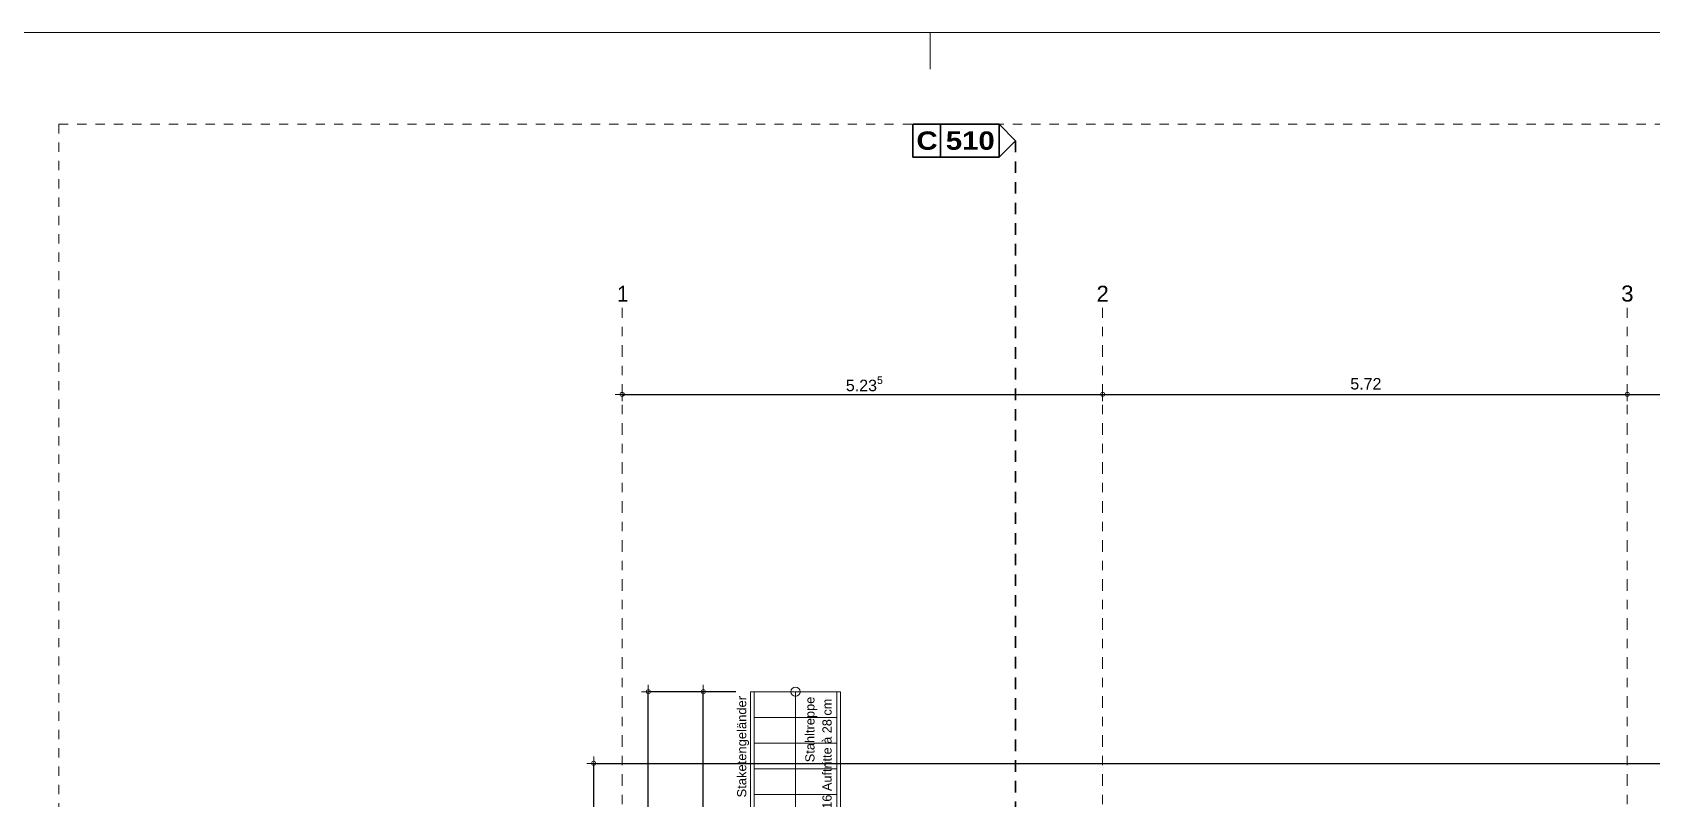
# Model space of a CAD drawing. Header units: metres. Extents: x -94.5 to -10.5, y 121.5 to 156.5.
# Drawn here: x -83.25 to -65.6, y 148.15 to 156.5 of the extents above; entities that cross this region are included whole.
import ezdxf

# ---------------------------------------------------------------- set-up
doc = ezdxf.new("R2010")
doc.units = ezdxf.units.M
doc.header["$PDMODE"] = 65
for name, pattern in [('AUSGEZOGEN', [0]), ('GETRENNT2_S10', [0.255, 0.125, -0.065, 0, -0.065]), ('STRICHLINIE_S4', [0.165, 0.125, -0.04]), ('VERDECKT2_S2', [0.09, 0.05, -0.04])]:
    doc.linetypes.add(name, pattern=pattern)
for name, color, linetype, lineweight in [('XR$1$Bauachsen_grob', 7, 'GETRENNT2_S10', 13), ('XR$1$Hilfskonstruktion', 5, 'VERDECKT2_S2', 13), ('XR$1$Metallbauarbeiten', 7, 'AUSGEZOGEN', 18), ('XR$1$Plankopf', 7, 'AUSGEZOGEN', 13), ('XR$1$Schnittbegrenzung', 7, 'AUSGEZOGEN', 13), ('XR$1$Text_Werkplan_Ausfuehrung', 7, 'AUSGEZOGEN', 25), ('XR$1$Werkplan-_Ausfuehrungsmasse', 7, 'AUSGEZOGEN', 13)]:
    doc.layers.add(name, color=color, linetype=linetype, lineweight=lineweight)
doc.styles.add('ARIAL', font='ARIAL.TTF')
doc.styles.add('Arial_Black', font='ariblk.ttf')
doc.dimstyles.new('_DIMSTYLE_22', dxfattribs={"dimtxt": 0.125, "dimasz": 0.15, "dimexe": 0, "dimexo": 0, "dimgap": 0.0625, "dimtad": 2, "dimrnd": 0.005, "dimzin": 12, "dimdsep": 46, "dimtxsty": 'ARIAL', "dimblk1": 'ALL_ML_KREIS', "dimblk2": 'ALL_ML_KREIS', "dimsah": 1, "dimcen": 0, "dimclrd": 256, "dimclre": 256, "dimclrt": 256, "dimadec": 0, "dimazin": 0, "dimtfac": 1, "dimtdec": 0, "dimtix": 1, "dimtmove": 2, "dimatfit": 3, "dimfxl": 0, "dimtzin": 0, "dimlwd": 0, "dimlwe": -1, "dimarcsym": 0})
doc.dimstyles.new('_DIMSTYLE_27', dxfattribs={"dimtxt": 0.125, "dimasz": 0.15, "dimexe": 0, "dimexo": 1e-06, "dimgap": 0.0625, "dimtad": 2, "dimdec": 3, "dimrnd": 0.005, "dimzin": 4, "dimdsep": 46, "dimtxsty": 'ARIAL', "dimblk1": 'ALL_ML_KREIS', "dimblk2": 'ALL_ML_KREIS', "dimsah": 1, "dimcen": 0, "dimse1": 1, "dimse2": 1, "dimclrd": 256, "dimclre": 256, "dimclrt": 256, "dimadec": 0, "dimazin": 0, "dimtfac": 1, "dimtdec": 0, "dimtix": 1, "dimtmove": 2, "dimatfit": 3, "dimfxl": 0, "dimtzin": 0, "dimlwd": 0, "dimlwe": -1, "dimarcsym": 0})
doc.dimstyles.new('_DIMSTYLE_28', dxfattribs={"dimtxt": 0.125, "dimasz": 0.15, "dimexe": 0, "dimexo": 1e-06, "dimgap": 0.0625, "dimtad": 2, "dimrnd": 0.005, "dimzin": 4, "dimdsep": 46, "dimtxsty": 'ARIAL', "dimblk1": 'ALL_ML_KREIS', "dimblk2": 'ALL_ML_KREIS', "dimsah": 1, "dimcen": 0, "dimse1": 1, "dimse2": 1, "dimclrd": 256, "dimclre": 256, "dimclrt": 256, "dimadec": 0, "dimazin": 0, "dimtfac": 1, "dimtdec": 0, "dimtix": 1, "dimtmove": 2, "dimatfit": 3, "dimfxl": 0, "dimtzin": 0, "dimlwd": 0, "dimlwe": -1, "dimarcsym": 0})
doc.dimstyles.new('_DIMSTYLE_29', dxfattribs={"dimtxt": 0.125, "dimasz": 0.15, "dimexe": 0, "dimexo": 1e-06, "dimgap": 0.0625, "dimtad": 2, "dimrnd": 0.005, "dimzin": 4, "dimdsep": 46, "dimtxsty": 'ARIAL', "dimblk1": 'ALL_ML_KREIS', "dimblk2": 'ALL_ML_KREIS', "dimsah": 1, "dimcen": 0, "dimse1": 1, "dimse2": 1, "dimclrd": 256, "dimclre": 256, "dimclrt": 256, "dimadec": 0, "dimazin": 0, "dimtfac": 1, "dimtdec": 0, "dimtix": 1, "dimtmove": 2, "dimatfit": 3, "dimfxl": 0, "dimtzin": 0, "dimlwd": 0, "dimlwe": -1, "dimarcsym": 0})
doc.dimstyles.new('_DIMSTYLE_3', dxfattribs={"dimtxt": 0.125, "dimasz": 0.15, "dimexe": 0, "dimexo": 0, "dimgap": 0.0625, "dimtad": 2, "dimrnd": 0.005, "dimzin": 4, "dimdsep": 46, "dimtxsty": 'ARIAL', "dimblk1": 'ALL_ML_KREIS', "dimblk2": 'ALL_ML_KREIS', "dimsah": 1, "dimcen": 0, "dimclrd": 256, "dimclre": 256, "dimclrt": 256, "dimadec": 0, "dimazin": 0, "dimtfac": 1, "dimtdec": 0, "dimtix": 1, "dimtmove": 2, "dimatfit": 3, "dimfxl": 0, "dimtzin": 0, "dimlwd": 0, "dimlwe": -1, "dimarcsym": 0})

# ---------------------------------------------------------------- blocks, each defined once
blk = doc.blocks.new('ALL_ML_KREIS')
at = {"color": 0, "linetype": 'ByBlock', "lineweight": -2}
for p, q in [((-1, 0), (0.5, 0)), ((0, -0.5), (0, 0.5))]:
    blk.add_line(p, q, dxfattribs=at)
blk.add_circle((0, 0), 0.15, dxfattribs=at)
blk = doc.blocks.new('*D365')
at = {"layer": 'DEFPOINTS'}
for p in [(-77.131, 148.538), (-77.131, 143.738), (-28.458, 142.843)]:
    blk.add_point(p, dxfattribs=at)
at = {"layer": 'XR$1$Werkplan-_Ausfuehrungsmasse', "lineweight": -2}
for p, q in [((-77.131, 147.038), (-77.131, 148.538)), ((-77.131, 148.538), (-28.458, 148.538)), ((-28.458, 147.038), (-28.458, 148.538))]:
    blk.add_line(p, q, dxfattribs=at)
at = {"layer": 'XR$1$Werkplan-_Ausfuehrungsmasse', "xscale": 0.15, "yscale": 0.15, "zscale": 0.15, "rotation": 180}
blk.add_blockref('ALL_ML_KREIS', (-77.131, 148.538), dxfattribs=at)
at = {"layer": 'XR$1$Werkplan-_Ausfuehrungsmasse', "xscale": 0.15, "yscale": 0.15, "zscale": 0.15}
blk.add_blockref('ALL_ML_KREIS', (-28.458, 148.538), dxfattribs=at)
at = {"layer": 'XR$1$Werkplan-_Ausfuehrungsmasse', "insert": (-52.79, 148.653), "char_height": 0.125, "width": 0.625, "attachment_point": 5, "style": 'ARIAL'}
blk.add_mtext('\\A1;{\\A1;{48.67\\H0.082500;\\S^ ;}}', dxfattribs=at)
blk = doc.blocks.new('*D383')
at = {"layer": 'DEFPOINTS'}
for p in [(-74.441, 149.318), (-75.936, 145.118), (-75.381, 145.118)]:
    blk.add_point(p, dxfattribs=at)
at = {"layer": 'XR$1$Werkplan-_Ausfuehrungsmasse', "lineweight": -2}
for p, q in [((-75.936, 149.318), (-75.936, 149.318)), ((-75.936, 145.118), (-75.936, 149.318)), ((-75.566, 145.118), (-75.936, 145.118))]:
    blk.add_line(p, q, dxfattribs=at)
at = {"layer": 'XR$1$Werkplan-_Ausfuehrungsmasse', "xscale": 0.15, "yscale": 0.15, "zscale": 0.15}
for p, rotation in [((-75.936, 149.318), 90), ((-75.936, 145.118), 270)]:
    blk.add_blockref('ALL_ML_KREIS', p, dxfattribs=dict(at, rotation=rotation))
at = {"layer": 'XR$1$Werkplan-_Ausfuehrungsmasse', "insert": (-76.051, 147.057), "char_height": 0.125, "width": 0.5, "attachment_point": 5, "rotation": 90, "style": 'ARIAL'}
blk.add_mtext('\\A1;{\\A1;{4.20\\H0.082500;\\S^ ;}}', dxfattribs=at)
blk = doc.blocks.new('*D384')
at = {"layer": 'DEFPOINTS'}
for p in [(-75.381, 149.318), (-76.536, 143.738), (-75.381, 143.738)]:
    blk.add_point(p, dxfattribs=at)
at = {"layer": 'XR$1$Werkplan-_Ausfuehrungsmasse', "lineweight": -2}
for p, q in [((-75.581, 149.318), (-76.536, 149.318)), ((-76.536, 143.738), (-76.536, 149.318)), ((-76.536, 143.738), (-76.536, 143.738))]:
    blk.add_line(p, q, dxfattribs=at)
at = {"layer": 'XR$1$Werkplan-_Ausfuehrungsmasse', "xscale": 0.15, "yscale": 0.15, "zscale": 0.15}
for p, rotation in [((-76.536, 149.318), 90), ((-76.536, 143.738), 270)]:
    blk.add_blockref('ALL_ML_KREIS', p, dxfattribs=dict(at, rotation=rotation))
at = {"layer": 'XR$1$Werkplan-_Ausfuehrungsmasse', "insert": (-76.651, 146.587), "char_height": 0.125, "width": 0.5, "attachment_point": 5, "rotation": 90, "style": 'ARIAL'}
blk.add_mtext('\\A1;{\\A1;{5.58\\H0.082500;\\S^ ;}}', dxfattribs=at)
blk = doc.blocks.new('*D387')
at = {"layer": 'DEFPOINTS'}
for p in [(-76.821, 153.502), (-71.583, 153.502), (-76.821, 152.558)]:
    blk.add_point(p, dxfattribs=at)
at = {"layer": 'XR$1$Werkplan-_Ausfuehrungsmasse', "lineweight": -2}
blk.add_line((-76.821, 152.558), (-71.583, 152.558), dxfattribs=at)
at = {"layer": 'XR$1$Werkplan-_Ausfuehrungsmasse', "xscale": 0.15, "yscale": 0.15, "zscale": 0.15, "rotation": 180}
blk.add_blockref('ALL_ML_KREIS', (-76.821, 152.558), dxfattribs=at)
at = {"layer": 'XR$1$Werkplan-_Ausfuehrungsmasse', "xscale": 0.15, "yscale": 0.15, "zscale": 0.15}
blk.add_blockref('ALL_ML_KREIS', (-71.583, 152.558), dxfattribs=at)
at = {"layer": 'XR$1$Werkplan-_Ausfuehrungsmasse', "insert": (-74.18, 152.673), "char_height": 0.125, "width": 0.625, "attachment_point": 5, "style": 'ARIAL'}
blk.add_mtext('\\A1;{\\A1;{5.23\\H0.082500;\\S5^ ;}}', dxfattribs=at)
blk = doc.blocks.new('*D388')
at = {"layer": 'DEFPOINTS'}
for p in [(-71.583, 153.502), (-65.863, 153.502), (-71.583, 152.558)]:
    blk.add_point(p, dxfattribs=at)
at = {"layer": 'XR$1$Werkplan-_Ausfuehrungsmasse', "lineweight": -2}
blk.add_line((-71.583, 152.558), (-65.863, 152.558), dxfattribs=at)
at = {"layer": 'XR$1$Werkplan-_Ausfuehrungsmasse', "xscale": 0.15, "yscale": 0.15, "zscale": 0.15, "rotation": 180}
blk.add_blockref('ALL_ML_KREIS', (-71.583, 152.558), dxfattribs=at)
at = {"layer": 'XR$1$Werkplan-_Ausfuehrungsmasse', "xscale": 0.15, "yscale": 0.15, "zscale": 0.15}
blk.add_blockref('ALL_ML_KREIS', (-65.863, 152.558), dxfattribs=at)
at = {"layer": 'XR$1$Werkplan-_Ausfuehrungsmasse', "insert": (-68.713, 152.673), "char_height": 0.125, "width": 0.5, "attachment_point": 5, "style": 'ARIAL'}
blk.add_mtext('\\A1;{\\A1;{5.72\\H0.082500;\\S^ ;}}', dxfattribs=at)
blk = doc.blocks.new('*D389')
at = {"layer": 'DEFPOINTS'}
for p in [(-65.863, 153.502), (-60.143, 153.502), (-65.863, 152.558)]:
    blk.add_point(p, dxfattribs=at)
at = {"layer": 'XR$1$Werkplan-_Ausfuehrungsmasse', "lineweight": -2}
blk.add_line((-65.863, 152.558), (-60.143, 152.558), dxfattribs=at)
at = {"layer": 'XR$1$Werkplan-_Ausfuehrungsmasse', "xscale": 0.15, "yscale": 0.15, "zscale": 0.15, "rotation": 180}
blk.add_blockref('ALL_ML_KREIS', (-65.863, 152.558), dxfattribs=at)
at = {"layer": 'XR$1$Werkplan-_Ausfuehrungsmasse', "xscale": 0.15, "yscale": 0.15, "zscale": 0.15}
blk.add_blockref('ALL_ML_KREIS', (-60.143, 152.558), dxfattribs=at)
at = {"layer": 'XR$1$Werkplan-_Ausfuehrungsmasse', "insert": (-62.993, 152.673), "char_height": 0.125, "width": 0.5, "attachment_point": 5, "style": 'ARIAL'}
blk.add_mtext('\\A1;{\\A1;{5.72\\H0.082500;\\S^ ;}}', dxfattribs=at)
blk = doc.blocks.new('COMPLEXOBJECT_7')
at = {"layer": 'XR$1$Bauachsen_grob', "color": 8}
for p, q in [((-76.821, 130.869), (-76.821, 153.502)), ((-71.583, 130.869), (-71.583, 153.502)), ((-65.863, 130.869), (-65.863, 153.502))]:
    blk.add_line(p, q, dxfattribs=at)
at = {"layer": 'XR$1$Bauachsen_grob', "color": 8, "char_height": 0.175, "attachment_point": 9, "style": 'ARIAL'}
for s, insert, width in [('\\W0.90;1', (-76.752, 153.567), 0.21605), ('\\W0.99;2', (-71.515, 153.567), 0.22374), ('\\W0.99;3', (-65.795, 153.567), 0.22374)]:
    blk.add_mtext(s, dxfattribs=dict(at, insert=insert, width=width))
blk = doc.blocks.new('COMPLEXOBJECT_8')
at = {"layer": 'XR$1$Schnittbegrenzung', "color": 12, "lineweight": 35}
for p, q in [((-73.652, 155.502), (-72.711, 155.502)), ((-73.652, 155.142), (-73.652, 155.502)), ((-73.35, 155.142), (-73.35, 155.502)), ((-72.711, 155.502), (-72.531, 155.322)), ((-72.711, 155.142), (-72.711, 155.502)), ((-72.531, 155.322), (-72.711, 155.142)), ((-72.711, 155.142), (-73.652, 155.142)), ((-72.711, 155.142), (-73.652, 155.142))]:
    blk.add_line(p, q, dxfattribs=at)
at = {"layer": 'XR$1$Schnittbegrenzung', "color": 12, "linetype": 'STRICHLINIE_S4', "lineweight": 35}
blk.add_line((-72.531, 155.322), (-72.531, 129.049), dxfattribs=at)
at = {"layer": 'XR$1$Schnittbegrenzung', "color": 12, "lineweight": 35, "insert": (-73.612, 155.322), "char_height": 0.2, "width": 0.97, "attachment_point": 4, "style": 'Arial_Black'}
blk.add_mtext('C\\~510', dxfattribs=at)

msp = doc.modelspace()

# ---------------------------------------------------------------- linework, layer by layer
at = {"layer": 'XR$1$Hilfskonstruktion'}
for p, q in [((-11.4611, 155.5024), (-82.9611, 155.5024)), ((-82.9611, 155.5024), (-82.9611, 122.5024))]:
    msp.add_line(p, q, dxfattribs=at)
at = {"layer": 'XR$1$Metallbauarbeiten', "linetype": 'AUSGEZOGEN', "lineweight": 13}
for p, q in [((-75.4206, 149.318), (-75.3806, 149.318)), ((-75.4206, 143.748), (-75.4206, 149.318)), ((-75.3806, 149.318), (-74.4806, 149.318)), ((-75.3806, 149.318), (-75.3806, 145.038)), ((-74.9306, 149.318), (-74.9306, 145.2257)), ((-74.4806, 149.318), (-74.4806, 144.988)), ((-74.4406, 149.318), (-74.4806, 149.318)), ((-74.4406, 149.318), (-74.4406, 145.028)), ((-75.3806, 149.038), (-74.4806, 149.038)), ((-75.3806, 148.758), (-74.4806, 148.758)), ((-75.3806, 148.478), (-74.4806, 148.478)), ((-75.3806, 148.198), (-74.4806, 148.198))]:
    msp.add_line(p, q, dxfattribs=at)
msp.add_circle((-74.9306, 149.318), 0.05, dxfattribs=at)
at = {"layer": 'XR$1$Plankopf'}
for p, q in [((-94.4611, 156.5024), (-10.4611, 156.5024)), ((-73.4611, 156.5024), (-73.4611, 156.1024))]:
    msp.add_line(p, q, dxfattribs=at)

# ---------------------------------------------------------------- block references
at = {"layer": 'XR$1$Bauachsen_grob', "color": 8}
msp.add_blockref('COMPLEXOBJECT_7', (0, 0), dxfattribs=at)
at = {"layer": 'XR$1$Schnittbegrenzung', "color": 12, "linetype": 'STRICHLINIE_S4', "lineweight": 35}
msp.add_blockref('COMPLEXOBJECT_8', (0, 0), dxfattribs=at)

# ---------------------------------------------------------------- texts
at = {"layer": 'XR$1$Text_Werkplan_Ausfuehrung', "color": 7, "linetype": 'AUSGEZOGEN', "lineweight": 13, "char_height": 0.1, "attachment_point": 1, "rotation": 90, "style": 'ARIAL'}
for s, insert, width in [('\\W1.01;Staketengeländer', (-75.5673, 148.1664), 1.151948), ('\\W1.00;Stahltreppe', (-74.8239, 148.5497), 0.768545), ('\\W0.99;16\\~Stg.\\~à\\~18cm\\~/\\~16\\~Auftritte\\~à\\~28\\~cm', (-74.6373, 146.998), 2.319561)]:
    msp.add_mtext(s, dxfattribs=dict(at, insert=insert, width=width))

# ---------------------------------------------------------------- dimensions: what is measured, and where the dimension line sits
at = {"layer": 'XR$1$Werkplan-_Ausfuehrungsmasse'}
for base, p1, p2, dimstyle, picture, middle in [((-71.58312, 152.55805), (-76.8206, 153.50243), (-71.58312, 153.50243), '_DIMSTYLE_27', '*D387', (-74.18008, 152.67277)), ((-65.8631, 152.558), (-71.5831, 153.5024), (-65.8631, 153.5024), '_DIMSTYLE_28', '*D388', (-68.7134, 152.6727)), ((-60.1431, 152.558), (-65.8631, 153.5024), (-60.1431, 153.5024), '_DIMSTYLE_29', '*D389', (-62.9934, 152.6727)), ((-28.4581, 148.538), (-77.1306, 147.038), (-28.4581, 147.038), '_DIMSTYLE_22', '*D365', (-52.7901, 148.6527))]:
    dim = msp.add_linear_dim(base=base, p1=p1, p2=p2, dimstyle=dimstyle, override={"dimpost": '<>', "dimclrd": 256, "dimclre": 256, "dimclrt": 256, "dimlwd": 0, "dimlwe": 65535}, dxfattribs=at)
    dim.commit()
    dim.dimension.update_dxf_attribs({"geometry": picture, "text_midpoint": middle, "dimtype": 160})
for base, p1, p2, picture, middle in [((-76.5362, 149.318), (-76.5362, 143.738), (-75.5806, 149.318), '*D384', (-76.6508, 146.587)), ((-75.9362, 149.318), (-75.5662, 145.118), (-75.9362, 149.318), '*D383', (-76.0508, 147.0573))]:
    dim = msp.add_linear_dim(base=base, p1=p1, p2=p2, angle=90, dimstyle='_DIMSTYLE_3', override={"dimpost": '<>', "dimclrd": 256, "dimclre": 256, "dimclrt": 256, "dimlwd": 0, "dimlwe": 65535}, dxfattribs=at)
    dim.commit()
    dim.dimension.update_dxf_attribs({"geometry": picture, "text_midpoint": middle, "dimtype": 160})

doc.saveas('drawing.dxf')
